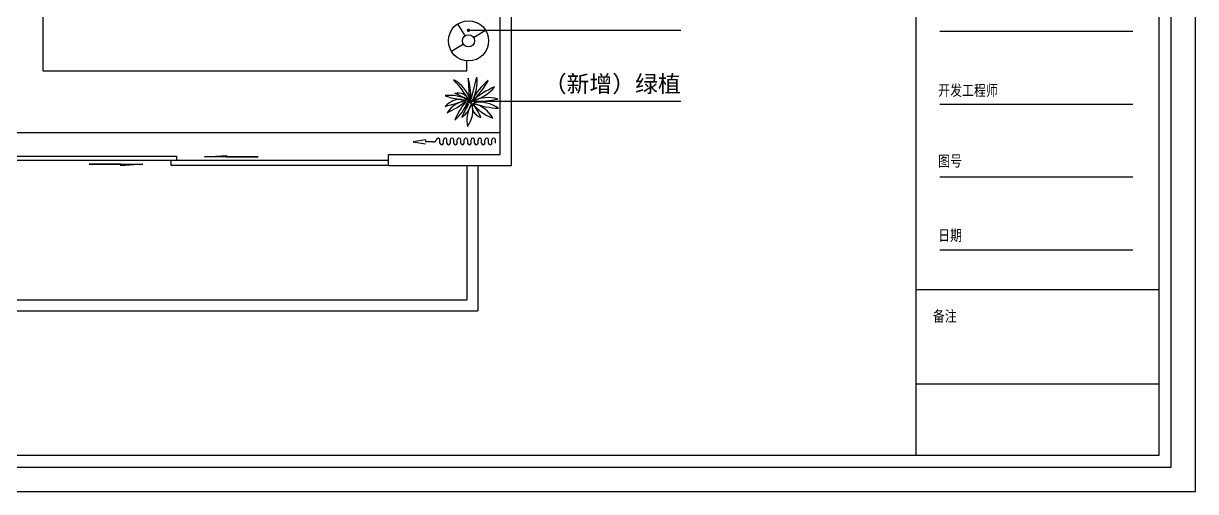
# Model space of a CAD drawing. Extents: x 96704 to 336282, y 34580 to 122302.
# Drawn here: x 275547 to 286052, y 82089 to 86284 of the extents above; entities that cross this region are included whole.
import ezdxf

# ---------------------------------------------------------------- set-up
doc = ezdxf.new("R2010")
doc.units = 0
doc.header["$LTSCALE"] = 1000
doc.header["$MEASUREMENT"] = 0
for name, color, linetype in [('A-WINDOW-门窗', 153, 'Continuous'), ('FF-PLANTS', 86, 'Continuous'), ('PM-家具', 146, 'Continuous'), ('PUB_DIM', 3, 'Continuous'), ('WINDOW', 4, 'Continuous'), ('活动家具', 7, 'Continuous')]:
    doc.layers.add(name, color=color, linetype=linetype)
doc.styles.add('_TCH_DIM', font='SIMPLEX', dxfattribs={"bigfont": 'GBCBIG'})
doc.styles.get("Standard").update_dxf_attribs({"font": 'gbenor.shx', "bigfont": 'gbcbig.shx'})
doc.styles.add('WJ', font='', dxfattribs={"width": 0.8, "height": 135})
doc.styles.get('WJ').set_extended_font_data('FangSong_GB2312')
doc.dimstyles.new('ISO-25', dxfattribs={"dimtxt": 2.5, "dimasz": 2.5, "dimexe": 1.25, "dimexo": 0.625, "dimtad": 1, "dimtxsty": 'Standard', "dimcen": 2.5, "dimadec": 0, "dimazin": 0, "dimtfac": 1, "dimtmove": 0, "dimatfit": 3, "dimfxl": 1, "dimarcsym": 0})

# ---------------------------------------------------------------- blocks, each defined once
blk = doc.blocks.new('wetghfwefw')
at = {"layer": 'A-WINDOW-门窗', "color": 9}
for p, q in [((10350, 3958), (10277, 3958)), ((10407, 3948), (10407, 3977)), ((10438, 3948), (10438, 3977)), ((10470, 3948), (10470, 3977)), ((10501, 3948), (10501, 3977)), ((10532, 3948), (10532, 3977)), ((10563, 3948), (10563, 3977)), ((10594, 3948), (10594, 3977)), ((10625, 3948), (10625, 3977)), ((10656, 3948), (10656, 3977)), ((10687, 3948), (10687, 3977)), ((10718, 3948), (10718, 3977)), ((10749, 3948), (10749, 3977)), ((10780, 3948), (10780, 3977)), ((10811, 3948), (10811, 3977)), ((10842, 3948), (10842, 3977)), ((10873, 3948), (10873, 3977)), ((10904, 3948), (10904, 3977))]:
    blk.add_line(p, q, dxfattribs=at)
for points in [[(10277, 3976), (10167, 3958), (10277, 3941)], [(10277, 3976), (10277, 3958)]]:
    blk.add_lwpolyline(points, dxfattribs=at)
for centre, radius, start, end in [((10392, 3977), 15.5, 0, 168.9905), ((10454, 3977), 15.5, 0, 180), ((10516, 3977), 15.5, 0, 180), ((10578, 3977), 15.5, 0, 180), ((10640, 3977), 15.5, 0, 180), ((10702, 3977), 15.5, 0, 180), ((10765, 3977), 15.5, 0, 180), ((10827, 3977), 15.5, 0, 180), ((10889, 3977), 15.5, 0, 180), ((10350, 3985), 27, 270, 348.9905), ((10423, 3948), 15.5, 180, 0), ((10485, 3948), 15.5, 180, 0), ((10547, 3948), 15.5, 180, 0), ((10609, 3948), 15.5, 180, 0), ((10671, 3948), 15.5, 180, 0), ((10733, 3948), 15.5, 180, 0), ((10796, 3948), 15.5, 180, 0), ((10858, 3948), 15.5, 180, 0)]:
    blk.add_arc(centre, radius, start, end, dxfattribs=at)
blk = doc.blocks.new('图框2')
at = {"color": 251}
for p, q in [((25027, 493), (25027, 17757)), ((372, 493), (25027, 493))]:
    blk.add_line(p, q, dxfattribs=at)
for p, q in [((21376, 667), (21376, 17583)), ((24853, 667), (24853, 17583)), ((21714, 6735), (24478, 6735)), ((21714, 5691), (24478, 5691)), ((21714, 4648), (24478, 4648)), ((21714, 3605), (24478, 3605)), ((21376, 3039), (24853, 3039)), ((21376, 1686), (24853, 1686)), ((546, 667), (24853, 667))]:
    blk.add_line(p, q)
blk.add_lwpolyline([(-25, 145), (25375, 145), (25375, 18105), (-25, 18105)], close=True)
at = {"attachment_point": 1, "style": 'WJ'}
for s, insert, char_height, width in [('{\\fSimSun|b0|i0|c134|p2;开发工程师}', (21691, 5965), 156.48, 936.03), ('图号', (21691, 4955), 156.5, 936.03), ('日期', (21691, 3890), 156.5, 936.03), ('{\\fSimSun|b0|i0|c134|p2;备注}', (21616, 2734), 156.48, 1247.5)]:
    blk.add_mtext(s, dxfattribs=dict(at, insert=insert, char_height=char_height, width=width))
blk = doc.blocks.new('56547665767')
for p, q in [((-128594, -22123), (-128541, -21925)), ((-128623, -22160), (-128652, -22213))]:
    blk.add_line(p, q)
for centre, radius, start, end in [((-128889, -22213), 300, 17.0473, 61.9276), ((-129539, -22682), 1078, 30.5938, 42.8173), ((-129146, -22092), 550, 357.3527, 16.7883), ((-127343, -21933), 1276, 180.0406, 189.2545), ((-128899, -21964), 360, 332.5578, 6.201), ((-128166, -22317), 454, 127.198, 155.6633), ((-129084, -21600), 736, 313.3426, 331.0902), ((-128096, -22685), 732, 113.0908, 131.3416), ((-128661, -21789), 356, 283.5808, 321.3981), ((-128784, -22425), 338, 60.7276, 97.1833), ((-128608, -21493), 636, 249.9068, 267.3206), ((-128684, -22312), 189, 87.2952, 138.3612), ((-131808, -11688), 10914, 285.8626, 286.9), ((-128591, -22386), 259, 99.8628, 146.7938), ((-129113, -21577), 733, 294.5444, 310.3893), ((-128080, -22587), 716, 141.6493, 157.0931), ((-128974, -22027), 367, 309.798, 340.3125), ((-128709, -22176), 109, 23.5543, 105.4167), ((-129006, -22772), 750, 58.4211, 69.0755), ((-128787, -22111), 204, 303.2932, 344.4946), ((-128029, -22540), 696, 147.3863, 158.1538), ((-128623, -22152), 6.7, 231.0779, 160.3125), ((-128805, -22224), 228, 321.3411, 16.1962), ((-128476, -22180), 109, 169.4664, 253.7979), ((-128265, -21919), 396, 217.0365, 250.1741), ((-128443, -22435), 327, 74.0908, 114.731), ((-128970, -22472), 500, 21.9119, 38.5429), ((-128888, -19052), 3115, 275.8835, 279.8947), ((-128308, -21405), 799, 250.9603, 267.0647), ((-128641, -22428), 278, 29.4585, 74.8757), ((-128527, -22461), 313, 55.4562, 97.3507), ((-128325, -22315), 306, 153.2316, 189.604)]:
    blk.add_arc(centre, radius, start, end)
for points in [[(-128629, -22135), (-128579, -22143), (-128621, -22155), (-128592, -22165)], [(-128599, -22126), (-128579, -22131), (-128599, -22137), (-128579, -22142)]]:
    blk.add_solid(points)

msp = doc.modelspace()

# ---------------------------------------------------------------- linework, layer by layer
at = {"layer": 'A-WINDOW-门窗', "color": 9}
for p, q in [((279820, 85108), (279820, 91108)), ((279920, 85008), (279920, 91108)), ((278820, 85008), (278820, 85108)), ((278820, 85108), (279820, 85108)), ((279920, 85008), (278820, 85008)), ((279520, 85008), (279520, 83808)), ((279620, 85008), (279620, 83708)), ((273820, 83808), (279520, 83808)), ((273720, 83708), (279620, 83708))]:
    msp.add_line(p, q, dxfattribs=at)
at = {"layer": 'PM-家具'}
msp.add_lwpolyline([(279395, 90358), (275720, 90358), (275720, 85858), (279520, 85858), (279520, 85948.7)], dxfattribs=at)
at = {"layer": 'PM-家具', "color": 250}
for points in [[(279507, 86173.7), (279440.2, 86280.5)], [(279581.5, 86156.7), (279688.3, 86223.5)], [(279490, 86099.2), (279383.2, 86032.4)]]:
    msp.add_lwpolyline(points, dxfattribs=at)
at = {"layer": 'PM-家具'}
msp.add_circle((279535.7, 86128), 180, dxfattribs=at)
at = {"layer": 'PM-家具', "color": 250}
msp.add_circle((279535.7, 86128), 54, dxfattribs=at)
at = {"layer": 'WINDOW'}
for points in [[(274820, 85095.7), (276918.1, 85095.7), (276918.1, 85054.8), (274820, 85054.8)], [(278820, 85054.8), (276868.1, 85054.8), (276868.1, 85013.8), (278820, 85013.8)]]:
    msp.add_lwpolyline(points, close=True, dxfattribs=at)
for points in [[(277169.2, 85087.1), (277365.9, 85101.6), (277365.9, 85087.1), (277649.2, 85087.1), (277169.2, 85087.1)], [(276617, 85022.5), (276420.3, 85008), (276420.3, 85022.5), (276137, 85022.5), (276617, 85022.5)]]:
    msp.add_lwpolyline(points, dxfattribs=at)
at = {"layer": '活动家具', "color": 251}
msp.add_line((273820, 85308), (279820, 85308), dxfattribs=at)

# ---------------------------------------------------------------- block references
at = {"xscale": 0.6263055771723246, "yscale": 0.6263055771723246, "zscale": 0.6263055771723246}
msp.add_blockref('图框2', (270159.5, 81997.4), dxfattribs=at)
msp.add_blockref('wetghfwefw', (268872.2, 81263.5))
at = {"layer": 'FF-PLANTS'}
msp.add_blockref('56547665767', (408152.1, 107726.8), dxfattribs=at)

# ---------------------------------------------------------------- texts
at = {"insert": (280028, 85817.3, 0), "char_height": 150, "width": 1410, "attachment_point": 1, "style": '_TCH_DIM'}
msp.add_mtext('\\pxqr;{\\fMicrosoft YaHei|b0|i0|c134|p34;（新增）绿植}', dxfattribs=at)

# ---------------------------------------------------------------- leaders
at = {"layer": 'PUB_DIM'}
for points in [[(279535.5, 86223.3, 0), (281437.1, 86223.3, 0)], [(279535.5, 85586.8, 0), (281437.1, 85586.8, 0)]]:
    msp.add_leader(points, dimstyle='ISO-25', override={"dimscale": 0, "dimasz": 120, "dimtad": 0, "dimldrblk": 'DotSmall', "dimfxl": 100, "dimfxlon": 1, "dimarcsym": 1}, dxfattribs=at)

doc.saveas('drawing.dxf')
